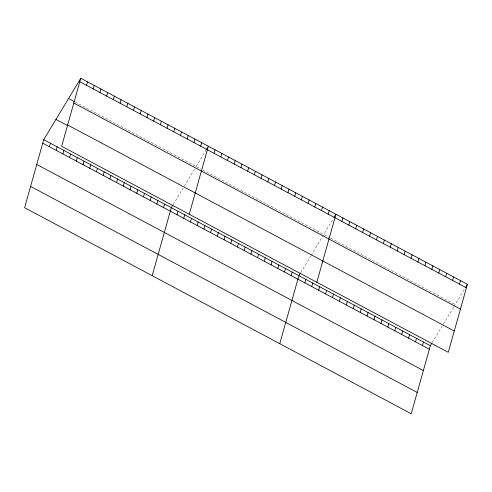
<?xml version="1.0" encoding="UTF-8"?>
<svg xmlns="http://www.w3.org/2000/svg" width="492" height="492" viewBox="0 0 492 492"><rect width="100%" height="100%" fill="white"/><g stroke="black" fill="none" stroke-linecap="round" stroke-linejoin="round"><path stroke-width="0.37" stroke-dasharray="2.46 1.84" d="M173.215 204.506L183.153 188.036M184.322 186.099L194.955 168.473M196.136 166.517L206.068 150.048M300.803 272.5L310.741 256.031M311.122 255.397L332.893 219.309M432.259 342.561L442.191 326.091M443.36 324.148L453.599 307.18M453.993 306.528L464.343 289.37M75.264 102.096L200.834 169.02M202.845 170.097L329.382 237.531M330.636 238.202L455.174 304.573"/><path stroke-width="0.74" d="M80.774 78.246L61.654 146.272L448.28 352.321L467.4 284.302L80.774 78.246L43.72 139.679L24.6 207.698L411.226 413.754L430.346 345.728L431.871 343.195M49.452 146.764L50.436 143.252M56.168 150.343L57.152 146.831M62.878 153.916L63.868 150.411M86.506 85.331L87.49 81.826M69.593 157.495L70.584 153.99M93.222 88.911L94.206 85.405M76.309 161.075L77.293 157.569M99.938 92.49L100.921 88.984M83.025 164.654L84.009 161.148M106.647 96.069L107.637 92.564M89.741 168.233L90.725 164.728M113.363 99.648L114.353 96.143M96.457 171.813L97.441 168.307M120.079 103.228L121.063 99.722M103.172 175.392L104.156 171.886M126.795 106.807L127.779 103.302M109.888 178.971L110.872 175.466M133.51 110.386L134.494 106.881M116.604 182.55L117.588 179.045M140.226 113.966L141.21 110.46M123.314 186.13L124.304 182.624M146.942 117.545L147.926 114.033M130.029 189.709L131.02 186.197M153.658 121.118L154.642 117.613M136.745 193.288L137.729 189.777M160.367 124.697L161.358 121.192M143.461 196.862L144.445 193.356M167.083 128.277L168.073 124.771M150.177 200.441L151.161 196.935M173.799 131.856L174.783 128.35M156.893 204.02L157.877 200.515M180.515 135.435L181.499 131.93M163.608 207.599L164.592 204.094M187.231 139.015L188.215 135.509M152.188 275.698L171.308 207.673L172.833 205.139M193.946 142.594L194.93 139.088M177.034 214.758L178.024 211.252M200.662 146.173L201.646 142.668M183.75 218.337L184.74 214.832M189.242 214.272L208.362 146.247L206.449 149.414M190.465 221.917L191.45 218.411M214.088 153.332L215.078 149.826M197.181 225.496L198.165 221.99M220.803 156.911L221.794 153.406M203.897 229.075L204.881 225.57M227.519 160.49L228.509 156.979M210.613 232.655L211.597 229.143M234.235 164.064L235.219 160.558M217.329 236.234L218.313 232.722M240.951 167.643L241.935 164.137M224.044 239.807L225.028 236.301M247.667 171.222L248.651 167.717M230.754 243.386L231.744 239.881M254.382 174.801L255.366 171.296M237.47 246.966L238.46 243.46M261.098 178.381L262.082 174.875M244.186 250.545L245.176 247.039M267.814 181.96L268.798 178.455M250.902 254.124L251.886 250.619M274.524 185.539L275.514 182.034M257.617 257.703L258.601 254.198M281.24 189.119L282.23 185.613M264.333 261.283L265.317 257.777M287.955 192.698L288.939 189.192M271.049 264.862L272.033 261.357M294.671 196.277L295.655 192.772M277.765 268.441L278.749 264.936M301.387 199.857L302.371 196.345M284.481 272.021L285.465 268.515M308.103 203.436L309.087 199.924M291.19 275.6L292.18 272.088M314.818 207.009L315.803 203.503M279.77 343.693L298.896 275.668L300.421 273.134M321.534 210.588L322.518 207.083M304.825 282.863L305.815 279.358M328.244 214.168L329.234 210.662M311.743 286.553L312.728 283.041M316.83 282.267L335.95 214.241L334.037 217.409M318.662 290.237L319.646 286.731M341.878 221.437L342.869 217.931M325.581 293.927L326.565 290.421M348.797 225.121L349.787 221.615M332.5 297.611L333.484 294.105M355.716 228.811L356.706 225.305M339.418 301.301L340.402 297.795M362.635 232.495L363.619 228.989M346.337 304.985L347.321 301.479M369.553 236.185L370.538 232.679M353.256 308.675L354.24 305.169M376.472 239.875L377.456 236.363M360.175 312.358L361.159 308.853M383.391 243.558L384.375 240.053M367.094 316.048L368.077 312.543M390.31 247.248L391.294 243.737M374.012 319.738L374.996 316.227M397.228 250.932L398.212 247.427M380.931 323.422L381.915 319.917M404.147 254.622L405.131 251.117M387.85 327.112L388.834 323.601M411.066 258.306L412.05 254.801M394.768 330.796L395.752 327.291M417.985 261.996L418.969 258.491M401.687 334.486L402.671 330.981M424.904 265.68L425.887 262.175M408.606 338.17L409.59 334.665M431.822 269.37L432.806 265.865M415.525 341.86L416.509 338.355M438.741 273.054L439.725 269.548M422.443 345.544L423.428 342.038M445.66 276.744L446.644 273.238M452.578 280.434L453.562 276.922M459.497 284.118L460.481 280.612M465.487 287.469L467.4 284.302M79.79 81.752L466.416 287.808M68.548 98.517L74.593 101.739M73.806 103.043L460.432 309.099M67.638 124.98L454.264 331.03M55.947 119.402L67.367 125.491M43.72 139.679L430.346 345.728M42.736 143.184L429.362 349.234M36.752 164.476L423.378 370.525M30.584 186.413L417.21 392.462"/></g></svg>
